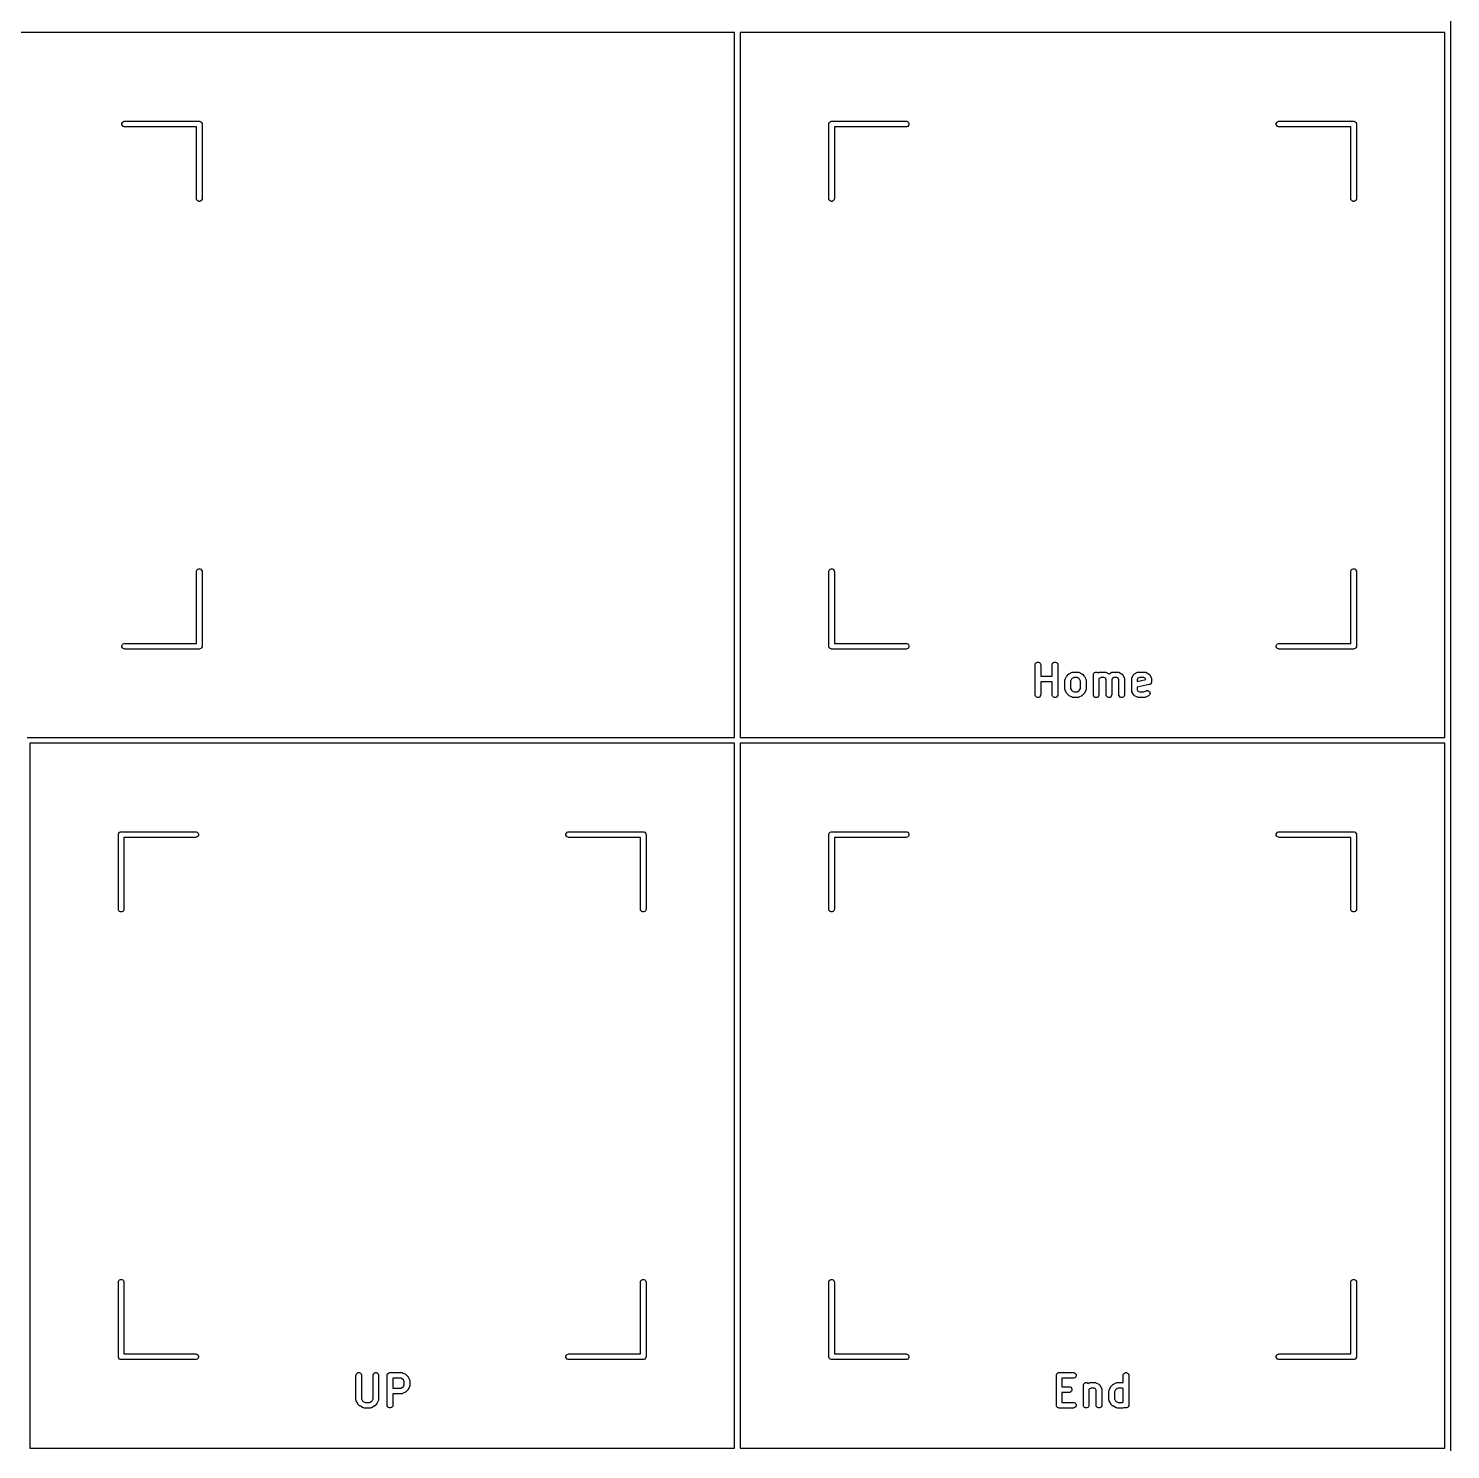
# Model space of a CAD drawing. Extents: x 48 to 353, y -180 to -61.
# Drawn here: x 315.29 to 353.43, y -160.69 to -122.59 of the extents above; entities that cross this region are included whole.
import ezdxf

# ---------------------------------------------------------------- set-up
doc = ezdxf.new("R2010")
doc.units = 0
doc.layers.add('BLACK', color=7, linetype='CONTINUOUS')

msp = doc.modelspace()

# ---------------------------------------------------------------- linework, layer by layer
at = {"layer": 'BLACK', "linetype": 'CONTINUOUS'}
for p, q in [((353.425, -103.575), (353.425, -122.625)), ((334.225, -122.7), (305.725, -122.7)), ((334.225, -141.6), (334.225, -122.7)), ((334.375, -122.7), (334.375, -141.6)), ((353.275, -122.7), (334.375, -122.7)), ((353.275, -141.6), (353.275, -122.7)), ((353.425, -122.625), (353.425, -141.675)), ((317.80639, -125.108332), (317.827082, -125.08764)), ((317.827082, -125.08764), (317.854118, -125.076441)), ((317.854118, -125.076441), (317.86875, -125.075)), ((317.86875, -125.075), (319.86875, -125.075)), ((319.86875, -125.075), (319.883382, -125.076441)), ((319.883382, -125.076441), (319.910418, -125.08764)), ((319.910418, -125.08764), (319.93111, -125.108332)), ((336.76264, -125.108332), (336.783332, -125.08764)), ((336.783332, -125.08764), (336.810368, -125.076441)), ((336.810368, -125.076441), (336.825, -125.075)), ((336.825, -125.075), (338.825, -125.075)), ((338.825, -125.075), (338.839632, -125.076441)), ((338.839632, -125.076441), (338.866668, -125.08764)), ((338.866668, -125.08764), (338.88736, -125.108332)), ((348.76264, -125.108332), (348.783332, -125.08764)), ((348.783332, -125.08764), (348.810368, -125.076441)), ((348.810368, -125.076441), (348.825, -125.075)), ((348.825, -125.075), (350.825, -125.075)), ((350.825, -125.075), (350.839632, -125.076441)), ((350.839632, -125.076441), (350.866668, -125.08764)), ((350.866668, -125.08764), (350.88736, -125.108332)), ((317.795191, -125.135368), (317.80639, -125.108332)), ((317.795191, -125.164632), (317.795191, -125.135368)), ((317.80639, -125.191668), (317.795191, -125.164632)), ((317.827082, -125.21236), (317.80639, -125.191668)), ((317.854118, -125.223559), (317.827082, -125.21236)), ((317.86875, -125.225), (317.854118, -125.223559)), ((319.79375, -125.225), (317.86875, -125.225)), ((319.79375, -127.15), (319.79375, -125.225)), ((319.93111, -125.108332), (319.942309, -125.135368)), ((319.942309, -125.135368), (319.94375, -125.15)), ((319.94375, -125.15), (319.94375, -127.15)), ((336.75, -125.15), (336.751441, -125.135368)), ((336.75, -127.15), (336.75, -125.15)), ((336.751441, -125.135368), (336.76264, -125.108332)), ((338.825, -125.225), (336.9, -125.225)), ((336.9, -125.225), (336.9, -127.15)), ((338.839632, -125.223559), (338.825, -125.225)), ((338.866668, -125.21236), (338.839632, -125.223559)), ((338.88736, -125.191668), (338.866668, -125.21236)), ((338.88736, -125.108332), (338.898559, -125.135368)), ((338.898559, -125.164632), (338.88736, -125.191668)), ((338.898559, -125.135368), (338.898559, -125.164632)), ((348.751441, -125.135368), (348.76264, -125.108332)), ((348.751441, -125.164632), (348.751441, -125.135368)), ((348.76264, -125.191668), (348.751441, -125.164632)), ((348.783332, -125.21236), (348.76264, -125.191668)), ((348.810368, -125.223559), (348.783332, -125.21236)), ((348.825, -125.225), (348.810368, -125.223559)), ((350.75, -125.225), (348.825, -125.225)), ((350.75, -127.15), (350.75, -125.225)), ((350.88736, -125.108332), (350.898559, -125.135368)), ((350.898559, -125.135368), (350.9, -125.15)), ((350.9, -125.15), (350.9, -127.15)), ((319.795191, -127.164632), (319.79375, -127.15)), ((319.80639, -127.191668), (319.795191, -127.164632)), ((319.827082, -127.21236), (319.80639, -127.191668)), ((319.854118, -127.223559), (319.827082, -127.21236)), ((319.883382, -127.223559), (319.854118, -127.223559)), ((319.910418, -127.21236), (319.883382, -127.223559)), ((319.93111, -127.191668), (319.910418, -127.21236)), ((319.942309, -127.164632), (319.93111, -127.191668)), ((319.94375, -127.15), (319.942309, -127.164632)), ((336.751441, -127.164632), (336.75, -127.15)), ((336.76264, -127.191668), (336.751441, -127.164632)), ((336.783332, -127.21236), (336.76264, -127.191668)), ((336.810368, -127.223559), (336.783332, -127.21236)), ((336.839632, -127.223559), (336.810368, -127.223559)), ((336.866668, -127.21236), (336.839632, -127.223559)), ((336.88736, -127.191668), (336.866668, -127.21236)), ((336.898559, -127.164632), (336.88736, -127.191668)), ((336.9, -127.15), (336.898559, -127.164632)), ((350.751441, -127.164632), (350.75, -127.15)), ((350.76264, -127.191668), (350.751441, -127.164632)), ((350.783332, -127.21236), (350.76264, -127.191668)), ((350.810368, -127.223559), (350.783332, -127.21236)), ((350.839632, -127.223559), (350.810368, -127.223559)), ((350.866668, -127.21236), (350.839632, -127.223559)), ((350.88736, -127.191668), (350.866668, -127.21236)), ((350.898559, -127.164632), (350.88736, -127.191668)), ((350.9, -127.15), (350.898559, -127.164632)), ((319.79375, -137.15), (319.795191, -137.135368)), ((319.79375, -139.075), (319.79375, -137.15)), ((319.795191, -137.135368), (319.80639, -137.108332)), ((319.80639, -137.108332), (319.827082, -137.08764)), ((319.827082, -137.08764), (319.854118, -137.076441)), ((319.854118, -137.076441), (319.883382, -137.076441)), ((319.883382, -137.076441), (319.910418, -137.08764)), ((319.910418, -137.08764), (319.93111, -137.108332)), ((319.93111, -137.108332), (319.942309, -137.135368)), ((319.942309, -137.135368), (319.94375, -137.15)), ((319.94375, -137.15), (319.94375, -139.15)), ((336.75, -137.15), (336.751441, -137.135368)), ((336.75, -139.15), (336.75, -137.15)), ((336.751441, -137.135368), (336.76264, -137.108332)), ((336.76264, -137.108332), (336.783332, -137.08764)), ((336.783332, -137.08764), (336.810368, -137.076441)), ((336.810368, -137.076441), (336.839632, -137.076441)), ((336.839632, -137.076441), (336.866668, -137.08764)), ((336.866668, -137.08764), (336.88736, -137.108332)), ((336.88736, -137.108332), (336.898559, -137.135368)), ((336.898559, -137.135368), (336.9, -137.15)), ((336.9, -137.15), (336.9, -139.075)), ((350.75, -137.15), (350.751441, -137.135368)), ((350.75, -139.075), (350.75, -137.15)), ((350.751441, -137.135368), (350.76264, -137.108332)), ((350.76264, -137.108332), (350.783332, -137.08764)), ((350.783332, -137.08764), (350.810368, -137.076441)), ((350.810368, -137.076441), (350.839632, -137.076441)), ((350.839632, -137.076441), (350.866668, -137.08764)), ((350.866668, -137.08764), (350.88736, -137.108332)), ((350.88736, -137.108332), (350.898559, -137.135368)), ((350.898559, -137.135368), (350.9, -137.15)), ((350.9, -137.15), (350.9, -139.15)), ((317.795191, -139.135368), (317.80639, -139.108332)), ((317.795191, -139.164632), (317.795191, -139.135368)), ((317.80639, -139.191668), (317.795191, -139.164632)), ((317.80639, -139.108332), (317.827082, -139.08764)), ((317.827082, -139.21236), (317.80639, -139.191668)), ((317.827082, -139.08764), (317.854118, -139.076441)), ((317.854118, -139.076441), (317.86875, -139.075)), ((317.86875, -139.075), (319.79375, -139.075)), ((319.93111, -139.191668), (319.910418, -139.21236)), ((319.942309, -139.164632), (319.93111, -139.191668)), ((319.94375, -139.15), (319.942309, -139.164632)), ((336.751441, -139.164632), (336.75, -139.15)), ((336.76264, -139.191668), (336.751441, -139.164632)), ((336.783332, -139.21236), (336.76264, -139.191668)), ((336.9, -139.075), (338.825, -139.075)), ((338.825, -139.075), (338.839632, -139.076441)), ((338.839632, -139.076441), (338.866668, -139.08764)), ((338.866668, -139.08764), (338.88736, -139.108332)), ((338.88736, -139.191668), (338.866668, -139.21236)), ((338.88736, -139.108332), (338.898559, -139.135368)), ((338.898559, -139.164632), (338.88736, -139.191668)), ((338.898559, -139.135368), (338.898559, -139.164632)), ((348.751441, -139.135368), (348.76264, -139.108332)), ((348.751441, -139.164632), (348.751441, -139.135368)), ((348.76264, -139.191668), (348.751441, -139.164632)), ((348.76264, -139.108332), (348.783332, -139.08764)), ((348.783332, -139.21236), (348.76264, -139.191668)), ((348.783332, -139.08764), (348.810368, -139.076441)), ((348.810368, -139.076441), (348.825, -139.075)), ((348.825, -139.075), (350.75, -139.075)), ((350.88736, -139.191668), (350.866668, -139.21236)), ((350.898559, -139.164632), (350.88736, -139.191668)), ((350.9, -139.15), (350.898559, -139.164632)), ((317.854118, -139.223559), (317.827082, -139.21236)), ((317.86875, -139.225), (317.854118, -139.223559)), ((319.86875, -139.225), (317.86875, -139.225)), ((319.883382, -139.223559), (319.86875, -139.225)), ((319.910418, -139.21236), (319.883382, -139.223559)), ((336.810368, -139.223559), (336.783332, -139.21236)), ((336.825, -139.225), (336.810368, -139.223559)), ((338.825, -139.225), (336.825, -139.225)), ((338.839632, -139.223559), (338.825, -139.225)), ((338.866668, -139.21236), (338.839632, -139.223559)), ((342.316665, -139.587435), (342.343701, -139.576236)), ((342.343701, -139.576236), (342.372965, -139.576236)), ((342.372965, -139.576236), (342.400001, -139.587435)), ((342.773808, -139.587435), (342.800844, -139.576236)), ((342.800844, -139.576236), (342.830108, -139.576236)), ((342.830108, -139.576236), (342.857144, -139.587435)), ((348.810368, -139.223559), (348.783332, -139.21236)), ((348.825, -139.225), (348.810368, -139.223559)), ((350.825, -139.225), (348.825, -139.225)), ((350.839632, -139.223559), (350.825, -139.225)), ((350.866668, -139.21236), (350.839632, -139.223559)), ((342.283333, -139.649795), (342.284774, -139.635163)), ((342.283333, -140.449795), (342.283333, -139.649795)), ((342.284774, -139.635163), (342.295973, -139.608127)), ((342.295973, -139.608127), (342.316665, -139.587435)), ((342.400001, -139.587435), (342.420693, -139.608127)), ((342.420693, -139.608127), (342.431892, -139.635163)), ((342.431892, -139.635163), (342.433333, -139.649795)), ((342.433333, -139.649795), (342.433333, -139.955747)), ((342.433333, -139.955747), (342.740476, -139.955747)), ((342.740476, -139.649795), (342.741917, -139.635163)), ((342.740476, -139.955747), (342.740476, -139.649795)), ((342.741917, -139.635163), (342.753116, -139.608127)), ((342.753116, -139.608127), (342.773808, -139.587435)), ((342.857144, -139.587435), (342.877836, -139.608127)), ((342.877836, -139.608127), (342.889035, -139.635163)), ((342.889035, -139.635163), (342.890476, -139.649795)), ((342.890476, -139.649795), (342.890476, -140.449795)), ((343.09125, -140.0353), (343.129346, -139.959111)), ((343.129346, -139.959111), (343.133309, -139.952814)), ((343.133309, -139.952814), (343.134068, -139.950984)), ((343.134068, -139.950984), (343.135759, -139.948922)), ((343.135759, -139.948922), (343.137179, -139.946668)), ((343.137179, -139.946668), (343.138674, -139.945371)), ((343.138674, -139.945371), (343.143395, -139.939619)), ((343.143395, -139.939619), (343.18149, -139.901524)), ((343.18149, -139.901524), (343.187242, -139.896803)), ((343.187242, -139.896803), (343.188539, -139.895308)), ((343.188539, -139.895308), (343.190794, -139.893888)), ((343.190794, -139.893888), (343.192855, -139.892197)), ((343.192855, -139.892197), (343.194683, -139.891439)), ((343.194683, -139.891439), (343.200981, -139.887475)), ((343.200981, -139.887475), (343.277171, -139.84938)), ((343.277171, -139.84938), (343.290903, -139.844125)), ((343.290903, -139.844125), (343.293589, -139.843934)), ((343.293589, -139.843934), (343.296081, -139.842902)), ((343.296081, -139.842902), (343.310713, -139.841461)), ((343.310713, -139.841461), (343.424999, -139.841461)), ((343.424999, -139.841461), (343.439631, -139.842902)), ((343.439631, -139.842902), (343.442119, -139.843932)), ((343.442119, -139.843932), (343.444809, -139.844124)), ((343.444809, -139.844124), (343.45854, -139.849379)), ((343.45854, -139.849379), (343.534731, -139.887475)), ((343.534731, -139.887475), (343.541027, -139.891438)), ((343.541027, -139.891438), (343.542858, -139.892197)), ((343.542858, -139.892197), (343.544919, -139.893888)), ((343.544919, -139.893888), (343.547174, -139.895308)), ((343.547174, -139.895308), (343.54847, -139.896803)), ((343.54847, -139.896803), (343.554223, -139.901524)), ((343.554223, -139.901524), (343.592318, -139.939619)), ((343.592318, -139.939619), (343.597036, -139.945368)), ((343.597036, -139.945368), (343.598535, -139.946668)), ((343.598535, -139.946668), (343.599956, -139.948927)), ((343.599956, -139.948927), (343.601645, -139.950984)), ((343.601645, -139.950984), (343.602402, -139.952811)), ((343.602402, -139.952811), (343.606367, -139.959111)), ((343.606367, -139.959111), (343.644462, -140.035301)), ((343.845238, -139.916461), (343.846679, -139.901829)), ((343.845238, -140.449795), (343.845238, -139.916461)), ((343.846679, -139.901829), (343.857878, -139.874793)), ((343.857878, -139.874793), (343.87857, -139.854101)), ((343.87857, -139.854101), (343.905606, -139.842902)), ((343.905606, -139.842902), (343.93487, -139.842902)), ((343.93487, -139.842902), (343.961906, -139.854101)), ((343.961906, -139.854101), (343.971783, -139.863978)), ((343.971783, -139.863978), (344.000981, -139.84938)), ((344.000981, -139.84938), (344.014713, -139.844125)), ((344.014713, -139.844125), (344.017399, -139.843934)), ((344.017399, -139.843934), (344.019891, -139.842902)), ((344.019891, -139.842902), (344.034523, -139.841461)), ((344.034523, -139.841461), (344.148809, -139.841461)), ((344.148809, -139.841461), (344.163441, -139.842902)), ((344.163441, -139.842902), (344.165929, -139.843932)), ((344.165929, -139.843932), (344.168619, -139.844124)), ((344.168619, -139.844124), (344.18235, -139.849379)), ((344.18235, -139.849379), (344.258541, -139.887475)), ((344.258541, -139.887475), (344.260987, -139.889015)), ((344.260987, -139.889015), (344.262142, -139.8894)), ((344.262142, -139.8894), (344.263095, -139.890226)), ((344.263095, -139.890226), (344.264048, -139.8894)), ((344.264048, -139.8894), (344.265202, -139.889015)), ((344.265202, -139.889015), (344.267649, -139.887475)), ((344.267649, -139.887475), (344.343839, -139.849379)), ((344.343839, -139.849379), (344.357571, -139.844124)), ((344.357571, -139.844124), (344.36026, -139.843932)), ((344.36026, -139.843932), (344.362749, -139.842902)), ((344.362749, -139.842902), (344.377381, -139.841461)), ((344.377381, -139.841461), (344.491666, -139.841461)), ((344.491666, -139.841461), (344.506298, -139.842902)), ((344.506298, -139.842902), (344.508786, -139.843932)), ((344.508786, -139.843932), (344.511476, -139.844124)), ((344.511476, -139.844124), (344.525207, -139.849379)), ((344.525207, -139.849379), (344.601398, -139.887475)), ((344.601398, -139.887475), (344.603844, -139.889015)), ((344.603844, -139.889015), (344.604999, -139.8894)), ((344.604999, -139.8894), (344.606437, -139.890647)), ((344.606437, -139.890647), (344.613841, -139.895308)), ((344.613841, -139.895308), (344.62, -139.902409)), ((344.62, -139.902409), (344.627107, -139.908573)), ((344.627107, -139.908573), (344.631768, -139.915978)), ((344.631768, -139.915978), (344.633014, -139.917415)), ((344.633014, -139.917415), (344.633398, -139.918568)), ((344.633398, -139.918568), (344.634939, -139.921016)), ((344.634939, -139.921016), (344.673034, -139.997206)), ((344.881727, -139.997205), (344.919823, -139.921016)), ((344.919823, -139.921016), (344.921361, -139.918571)), ((344.921361, -139.918571), (344.921747, -139.917416)), ((344.921747, -139.917416), (344.922995, -139.915976)), ((344.922995, -139.915976), (344.927656, -139.908573)), ((344.927656, -139.908573), (344.934759, -139.902412)), ((344.934759, -139.902412), (344.940921, -139.895308)), ((344.940921, -139.895308), (344.948326, -139.890645)), ((344.948326, -139.890645), (344.949763, -139.8894)), ((344.949763, -139.8894), (344.950915, -139.889015)), ((344.950915, -139.889015), (344.953363, -139.887475)), ((344.953363, -139.887475), (345.029553, -139.84938)), ((345.029553, -139.84938), (345.043285, -139.844125)), ((345.043285, -139.844125), (345.045971, -139.843934)), ((345.045971, -139.843934), (345.048463, -139.842902)), ((345.048463, -139.842902), (345.063095, -139.841461)), ((345.063095, -139.841461), (345.215476, -139.841461)), ((345.215476, -139.841461), (345.230108, -139.842902)), ((345.230108, -139.842902), (345.232596, -139.843932)), ((345.232596, -139.843932), (345.235286, -139.844124)), ((345.235286, -139.844124), (345.249017, -139.849379)), ((345.249017, -139.849379), (345.325208, -139.887475)), ((345.325208, -139.887475), (345.327654, -139.889015)), ((345.327654, -139.889015), (345.328809, -139.8894)), ((345.328809, -139.8894), (345.330247, -139.890647)), ((345.330247, -139.890647), (345.337651, -139.895308)), ((345.337651, -139.895308), (345.34381, -139.902409)), ((345.34381, -139.902409), (345.350917, -139.908573)), ((345.350917, -139.908573), (345.355578, -139.915978)), ((345.355578, -139.915978), (345.356824, -139.917415)), ((345.356824, -139.917415), (345.357208, -139.918568)), ((345.357208, -139.918568), (345.358749, -139.921016)), ((345.358749, -139.921016), (345.396844, -139.997206)), ((342.740476, -140.105747), (342.433333, -140.105747)), ((342.433333, -140.105747), (342.433333, -140.449795)), ((342.740476, -140.449795), (342.740476, -140.105747)), ((343.083332, -140.068842), (343.084773, -140.05421)), ((343.083332, -140.297414), (343.083332, -140.068842)), ((343.084773, -140.312046), (343.083332, -140.297414)), ((343.084773, -140.05421), (343.085803, -140.051721)), ((343.085803, -140.314534), (343.084773, -140.312046)), ((343.085803, -140.051721), (343.085995, -140.049032)), ((343.085995, -140.317224), (343.085803, -140.314534)), ((343.085995, -140.049032), (343.09125, -140.0353)), ((343.09125, -140.330956), (343.085995, -140.317224)), ((343.129346, -140.407145), (343.09125, -140.330956)), ((343.258066, -140.03708), (343.233332, -140.086548)), ((343.233332, -140.086548), (343.233332, -140.279708)), ((343.233332, -140.279708), (343.258066, -140.329176)), ((343.278949, -140.016196), (343.258066, -140.03708)), ((343.258066, -140.329176), (343.27895, -140.350061)), ((343.328419, -139.991461), (343.278949, -140.016196)), ((343.407294, -139.991461), (343.328419, -139.991461)), ((343.456763, -140.016196), (343.407294, -139.991461)), ((343.456762, -140.350061), (343.477645, -140.329177)), ((343.477646, -140.037079), (343.456763, -140.016196)), ((343.477645, -140.329177), (343.50238, -140.279709)), ((343.50238, -140.086547), (343.477646, -140.037079)), ((343.50238, -140.279709), (343.50238, -140.086547)), ((343.644462, -140.330955), (343.606367, -140.407145)), ((343.644462, -140.035301), (343.649717, -140.049033)), ((343.649717, -140.317223), (343.644462, -140.330955)), ((343.649717, -140.049033), (343.649907, -140.05172)), ((343.649907, -140.314535), (343.649717, -140.317223)), ((343.649907, -140.05172), (343.650939, -140.05421)), ((343.650939, -140.312046), (343.649907, -140.314535)), ((343.650939, -140.05421), (343.65238, -140.068842)), ((343.65238, -140.297414), (343.650939, -140.312046)), ((343.65238, -140.068842), (343.65238, -140.297414)), ((344.002759, -140.016196), (343.995238, -140.023718)), ((343.995238, -140.023718), (343.995238, -140.449795)), ((344.052229, -139.991461), (344.002759, -140.016196)), ((344.131104, -139.991461), (344.052229, -139.991461)), ((344.169098, -140.010458), (344.131104, -139.991461)), ((344.188095, -140.048452), (344.169098, -140.010458)), ((344.188095, -140.449795), (344.188095, -140.048452)), ((344.357091, -140.010458), (344.338095, -140.048452)), ((344.338095, -140.048452), (344.338095, -140.449795)), ((344.395086, -139.991461), (344.357091, -140.010458)), ((344.473961, -139.991461), (344.395086, -139.991461)), ((344.511955, -140.010458), (344.473961, -139.991461)), ((344.530952, -140.048452), (344.511955, -140.010458)), ((344.530952, -140.449795), (344.530952, -140.048452)), ((344.673034, -139.997206), (344.678289, -140.010938)), ((344.678289, -140.010938), (344.678479, -140.013625)), ((344.678479, -140.013625), (344.679511, -140.016115)), ((344.679511, -140.016115), (344.680952, -140.030747)), ((344.680952, -140.030747), (344.680952, -140.449795)), ((344.873809, -140.030747), (344.87525, -140.016115)), ((344.873809, -140.335509), (344.873809, -140.030747)), ((344.87525, -140.350141), (344.873809, -140.335509)), ((344.87525, -140.016115), (344.87628, -140.013626)), ((344.87628, -140.013626), (344.876472, -140.010937)), ((344.876472, -140.010937), (344.881727, -139.997205)), ((345.042805, -140.010459), (345.023809, -140.048453)), ((345.023809, -140.091642), (345.253398, -140.045724)), ((345.023809, -140.048453), (345.023809, -140.091642)), ((345.34447, -140.180482), (345.023809, -140.244613)), ((345.023809, -140.244613), (345.023809, -140.317803)), ((345.023809, -140.317803), (345.042806, -140.355798)), ((345.080801, -139.991461), (345.042805, -140.010459)), ((345.197771, -139.991461), (345.080801, -139.991461)), ((345.235765, -140.010458), (345.197771, -139.991461)), ((345.197771, -140.374795), (345.258126, -140.344618)), ((345.253398, -140.045724), (345.235765, -140.010458)), ((345.258126, -140.344618), (345.271858, -140.339363)), ((345.271858, -140.339363), (345.301048, -140.337289)), ((345.301048, -140.337289), (345.328809, -140.346543)), ((345.358536, -140.176199), (345.34447, -140.180482)), ((345.364641, -140.17211), (345.358536, -140.176199)), ((345.37143, -140.169298), (345.364641, -140.17211)), ((345.376682, -140.164045), (345.37143, -140.169298)), ((345.38285, -140.159915), (345.376682, -140.164045)), ((345.386924, -140.153803), (345.38285, -140.159915)), ((345.392122, -140.148606), (345.386924, -140.153803)), ((345.394963, -140.141745), (345.392122, -140.148606)), ((345.399083, -140.135567), (345.394963, -140.141745)), ((345.396844, -139.997206), (345.402099, -140.010938)), ((345.400509, -140.128358), (345.399083, -140.135567)), ((345.403321, -140.12157), (345.400509, -140.128358)), ((345.402099, -140.010938), (345.402289, -140.013625)), ((345.402289, -140.013625), (345.403321, -140.016115)), ((345.403321, -140.016115), (345.404762, -140.030747)), ((345.404762, -140.106938), (345.403321, -140.12157)), ((345.404762, -140.030747), (345.404762, -140.106938)), ((342.284774, -140.464427), (342.283333, -140.449795)), ((342.295973, -140.491463), (342.284774, -140.464427)), ((342.316665, -140.512155), (342.295973, -140.491463)), ((342.343701, -140.523354), (342.316665, -140.512155)), ((342.372965, -140.523354), (342.343701, -140.523354)), ((342.400001, -140.512155), (342.372965, -140.523354)), ((342.420693, -140.491463), (342.400001, -140.512155)), ((342.431892, -140.464427), (342.420693, -140.491463)), ((342.433333, -140.449795), (342.431892, -140.464427)), ((342.741917, -140.464427), (342.740476, -140.449795)), ((342.753116, -140.491463), (342.741917, -140.464427)), ((342.773808, -140.512155), (342.753116, -140.491463)), ((342.800844, -140.523354), (342.773808, -140.512155)), ((342.830108, -140.523354), (342.800844, -140.523354)), ((342.857144, -140.512155), (342.830108, -140.523354)), ((342.877836, -140.491463), (342.857144, -140.512155)), ((342.889035, -140.464427), (342.877836, -140.491463)), ((342.890476, -140.449795), (342.889035, -140.464427)), ((343.133308, -140.413439), (343.129346, -140.407145)), ((343.134067, -140.415271), (343.133308, -140.413439)), ((343.13576, -140.417334), (343.134067, -140.415271)), ((343.137179, -140.419588), (343.13576, -140.417334)), ((343.138673, -140.420884), (343.137179, -140.419588)), ((343.143394, -140.426636), (343.138673, -140.420884)), ((343.181489, -140.464732), (343.143394, -140.426636)), ((343.18724, -140.469452), (343.181489, -140.464732)), ((343.188539, -140.47095), (343.18724, -140.469452)), ((343.190794, -140.472369), (343.188539, -140.47095)), ((343.192854, -140.47406), (343.190794, -140.472369)), ((343.194684, -140.474818), (343.192854, -140.47406)), ((343.200982, -140.478782), (343.194684, -140.474818)), ((343.277172, -140.516877), (343.200982, -140.478782)), ((343.290904, -140.522132), (343.277172, -140.516877)), ((343.27895, -140.350061), (343.328418, -140.374795)), ((343.293591, -140.522322), (343.290904, -140.522132)), ((343.296081, -140.523354), (343.293591, -140.522322)), ((343.310713, -140.524795), (343.296081, -140.523354)), ((343.424999, -140.524795), (343.310713, -140.524795)), ((343.328418, -140.374795), (343.407294, -140.374795)), ((343.407294, -140.374795), (343.456762, -140.350061)), ((343.439631, -140.523354), (343.424999, -140.524795)), ((343.44212, -140.522322), (343.439631, -140.523354)), ((343.444808, -140.522132), (343.44212, -140.522322)), ((343.45854, -140.516877), (343.444808, -140.522132)), ((343.534731, -140.478782), (343.45854, -140.516877)), ((343.54103, -140.474817), (343.534731, -140.478782)), ((343.542858, -140.47406), (343.54103, -140.474817)), ((343.544914, -140.472372), (343.542858, -140.47406)), ((343.547174, -140.47095), (343.544914, -140.472372)), ((343.548474, -140.46945), (343.547174, -140.47095)), ((343.554224, -140.464732), (343.548474, -140.46945)), ((343.592319, -140.426636), (343.554224, -140.464732)), ((343.597036, -140.420887), (343.592319, -140.426636)), ((343.598535, -140.419588), (343.597036, -140.420887)), ((343.599956, -140.417329), (343.598535, -140.419588)), ((343.601646, -140.415271), (343.599956, -140.417329)), ((343.602403, -140.413441), (343.601646, -140.415271)), ((343.606367, -140.407145), (343.602403, -140.413441)), ((343.846679, -140.464427), (343.845238, -140.449795)), ((343.857878, -140.491463), (343.846679, -140.464427)), ((343.87857, -140.512155), (343.857878, -140.491463)), ((343.905606, -140.523354), (343.87857, -140.512155)), ((343.93487, -140.523354), (343.905606, -140.523354)), ((343.961906, -140.512155), (343.93487, -140.523354)), ((343.982598, -140.491463), (343.961906, -140.512155)), ((343.993797, -140.464427), (343.982598, -140.491463)), ((343.995238, -140.449795), (343.993797, -140.464427)), ((344.189536, -140.464427), (344.188095, -140.449795)), ((344.200735, -140.491463), (344.189536, -140.464427)), ((344.221427, -140.512155), (344.200735, -140.491463)), ((344.248463, -140.523354), (344.221427, -140.512155)), ((344.277727, -140.523354), (344.248463, -140.523354)), ((344.304763, -140.512155), (344.277727, -140.523354)), ((344.325455, -140.491463), (344.304763, -140.512155)), ((344.336654, -140.464427), (344.325455, -140.491463)), ((344.338095, -140.449795), (344.336654, -140.464427)), ((344.532393, -140.464427), (344.530952, -140.449795)), ((344.543592, -140.491463), (344.532393, -140.464427)), ((344.564284, -140.512155), (344.543592, -140.491463)), ((344.59132, -140.523354), (344.564284, -140.512155)), ((344.620584, -140.523354), (344.59132, -140.523354)), ((344.64762, -140.512155), (344.620584, -140.523354)), ((344.668312, -140.491463), (344.64762, -140.512155)), ((344.679511, -140.464427), (344.668312, -140.491463)), ((344.680952, -140.449795), (344.679511, -140.464427)), ((344.87628, -140.352629), (344.87525, -140.350141)), ((344.876472, -140.355319), (344.87628, -140.352629)), ((344.881727, -140.36905), (344.876472, -140.355319)), ((344.919823, -140.445241), (344.881727, -140.36905)), ((344.921363, -140.447687), (344.919823, -140.445241)), ((344.921748, -140.448842), (344.921363, -140.447687)), ((344.922995, -140.45028), (344.921748, -140.448842)), ((344.927656, -140.457684), (344.922995, -140.45028)), ((344.934757, -140.463843), (344.927656, -140.457684)), ((344.940921, -140.47095), (344.934757, -140.463843)), ((344.948326, -140.475611), (344.940921, -140.47095)), ((344.949763, -140.476857), (344.948326, -140.475611)), ((344.950916, -140.477241), (344.949763, -140.476857)), ((344.953364, -140.478782), (344.950916, -140.477241)), ((345.029554, -140.516877), (344.953364, -140.478782)), ((345.043286, -140.522132), (345.029554, -140.516877)), ((345.042806, -140.355798), (345.0808, -140.374795)), ((345.045973, -140.522322), (345.043286, -140.522132)), ((345.048463, -140.523354), (345.045973, -140.522322)), ((345.063095, -140.524795), (345.048463, -140.523354)), ((345.215476, -140.524795), (345.063095, -140.524795)), ((345.0808, -140.374795), (345.197771, -140.374795)), ((345.230108, -140.523354), (345.215476, -140.524795)), ((345.232597, -140.522322), (345.230108, -140.523354)), ((345.235285, -140.522132), (345.232597, -140.522322)), ((345.249017, -140.516877), (345.235285, -140.522132)), ((345.325208, -140.478782), (345.249017, -140.516877)), ((345.337651, -140.47095), (345.325208, -140.478782)), ((345.328809, -140.346543), (345.350917, -140.365716)), ((345.356824, -140.448842), (345.337651, -140.47095)), ((345.350917, -140.365716), (345.364004, -140.391891)), ((345.366078, -140.421081), (345.356824, -140.448842)), ((345.364004, -140.391891), (345.366078, -140.421081)), ((315.25, -141.6), (334.225, -141.6)), ((315.325, -141.75), (315.325, -160.65)), ((334.225, -141.75), (315.325, -141.75)), ((334.225, -160.65), (334.225, -141.75)), ((334.375, -141.6), (353.275, -141.6)), ((334.375, -141.75), (334.375, -160.65)), ((353.275, -141.75), (334.375, -141.75)), ((353.275, -160.65), (353.275, -141.75)), ((353.425, -141.675), (353.425, -160.725)), ((317.701441, -144.185368), (317.71264, -144.158332)), ((317.71264, -144.158332), (317.733332, -144.13764)), ((317.733332, -144.13764), (317.760368, -144.126441)), ((317.760368, -144.126441), (317.775, -144.125)), ((317.775, -144.125), (319.775, -144.125)), ((319.775, -144.125), (319.789632, -144.126441)), ((319.789632, -144.126441), (319.816668, -144.13764)), ((319.816668, -144.13764), (319.83736, -144.158332)), ((319.83736, -144.158332), (319.848559, -144.185368)), ((329.701441, -144.185368), (329.71264, -144.158332)), ((329.71264, -144.158332), (329.733332, -144.13764)), ((329.733332, -144.13764), (329.760368, -144.126441)), ((329.760368, -144.126441), (329.775, -144.125)), ((329.775, -144.125), (331.775, -144.125)), ((331.775, -144.125), (331.789632, -144.126441)), ((331.789632, -144.126441), (331.816668, -144.13764)), ((331.816668, -144.13764), (331.83736, -144.158332)), ((331.83736, -144.158332), (331.848559, -144.185368)), ((336.751441, -144.185368), (336.76264, -144.158332)), ((336.76264, -144.158332), (336.783332, -144.13764)), ((336.783332, -144.13764), (336.810368, -144.126441)), ((336.810368, -144.126441), (336.825, -144.125)), ((336.825, -144.125), (338.825, -144.125)), ((338.825, -144.125), (338.839632, -144.126441)), ((338.839632, -144.126441), (338.866668, -144.13764)), ((338.866668, -144.13764), (338.88736, -144.158332)), ((338.88736, -144.158332), (338.898559, -144.185368)), ((348.751441, -144.185368), (348.76264, -144.158332)), ((348.76264, -144.158332), (348.783332, -144.13764)), ((348.783332, -144.13764), (348.810368, -144.126441)), ((348.810368, -144.126441), (348.825, -144.125)), ((348.825, -144.125), (350.825, -144.125)), ((350.825, -144.125), (350.839632, -144.126441)), ((350.839632, -144.126441), (350.866668, -144.13764)), ((350.866668, -144.13764), (350.88736, -144.158332)), ((350.88736, -144.158332), (350.898559, -144.185368)), ((317.7, -144.2), (317.701441, -144.185368)), ((317.7, -146.2), (317.7, -144.2)), ((319.775, -144.275), (317.85, -144.275)), ((317.85, -144.275), (317.85, -146.2)), ((319.789632, -144.273559), (319.775, -144.275)), ((319.816668, -144.26236), (319.789632, -144.273559)), ((319.83736, -144.241668), (319.816668, -144.26236)), ((319.848559, -144.214632), (319.83736, -144.241668)), ((319.848559, -144.185368), (319.848559, -144.214632)), ((329.701441, -144.214632), (329.701441, -144.185368)), ((329.71264, -144.241668), (329.701441, -144.214632)), ((329.733332, -144.26236), (329.71264, -144.241668)), ((329.760368, -144.273559), (329.733332, -144.26236)), ((329.775, -144.275), (329.760368, -144.273559)), ((331.7, -144.275), (329.775, -144.275)), ((331.7, -146.2), (331.7, -144.275)), ((331.848559, -144.185368), (331.85, -144.2)), ((331.85, -144.2), (331.85, -146.2)), ((336.75, -144.2), (336.751441, -144.185368)), ((336.75, -146.2), (336.75, -144.2)), ((338.825, -144.275), (336.9, -144.275)), ((336.9, -144.275), (336.9, -146.2)), ((338.839632, -144.273559), (338.825, -144.275)), ((338.866668, -144.26236), (338.839632, -144.273559)), ((338.88736, -144.241668), (338.866668, -144.26236)), ((338.898559, -144.214632), (338.88736, -144.241668)), ((338.898559, -144.185368), (338.898559, -144.214632)), ((348.751441, -144.214632), (348.751441, -144.185368)), ((348.76264, -144.241668), (348.751441, -144.214632)), ((348.783332, -144.26236), (348.76264, -144.241668)), ((348.810368, -144.273559), (348.783332, -144.26236)), ((348.825, -144.275), (348.810368, -144.273559)), ((350.75, -144.275), (348.825, -144.275)), ((350.75, -146.2), (350.75, -144.275)), ((350.898559, -144.185368), (350.9, -144.2)), ((350.9, -144.2), (350.9, -146.2)), ((317.701441, -146.214632), (317.7, -146.2)), ((317.71264, -146.241668), (317.701441, -146.214632)), ((317.733332, -146.26236), (317.71264, -146.241668)), ((317.760368, -146.273559), (317.733332, -146.26236)), ((317.789632, -146.273559), (317.760368, -146.273559)), ((317.816668, -146.26236), (317.789632, -146.273559)), ((317.83736, -146.241668), (317.816668, -146.26236)), ((317.848559, -146.214632), (317.83736, -146.241668)), ((317.85, -146.2), (317.848559, -146.214632)), ((331.701441, -146.214632), (331.7, -146.2)), ((331.71264, -146.241668), (331.701441, -146.214632)), ((331.733332, -146.26236), (331.71264, -146.241668)), ((331.760368, -146.273559), (331.733332, -146.26236)), ((331.789632, -146.273559), (331.760368, -146.273559)), ((331.816668, -146.26236), (331.789632, -146.273559)), ((331.83736, -146.241668), (331.816668, -146.26236)), ((331.848559, -146.214632), (331.83736, -146.241668)), ((331.85, -146.2), (331.848559, -146.214632)), ((336.751441, -146.214632), (336.75, -146.2)), ((336.76264, -146.241668), (336.751441, -146.214632)), ((336.783332, -146.26236), (336.76264, -146.241668)), ((336.810368, -146.273559), (336.783332, -146.26236)), ((336.839632, -146.273559), (336.810368, -146.273559)), ((336.866668, -146.26236), (336.839632, -146.273559)), ((336.88736, -146.241668), (336.866668, -146.26236)), ((336.898559, -146.214632), (336.88736, -146.241668)), ((336.9, -146.2), (336.898559, -146.214632)), ((350.751441, -146.214632), (350.75, -146.2)), ((350.76264, -146.241668), (350.751441, -146.214632)), ((350.783332, -146.26236), (350.76264, -146.241668)), ((350.810368, -146.273559), (350.783332, -146.26236)), ((350.839632, -146.273559), (350.810368, -146.273559)), ((350.866668, -146.26236), (350.839632, -146.273559)), ((350.88736, -146.241668), (350.866668, -146.26236)), ((350.898559, -146.214632), (350.88736, -146.241668)), ((350.9, -146.2), (350.898559, -146.214632)), ((317.7, -156.2), (317.701441, -156.185368)), ((317.7, -158.2), (317.7, -156.2)), ((317.701441, -156.185368), (317.71264, -156.158332)), ((317.71264, -156.158332), (317.733332, -156.13764)), ((317.733332, -156.13764), (317.760368, -156.126441)), ((317.760368, -156.126441), (317.789632, -156.126441)), ((317.789632, -156.126441), (317.816668, -156.13764)), ((317.816668, -156.13764), (317.83736, -156.158332)), ((317.83736, -156.158332), (317.848559, -156.185368)), ((317.848559, -156.185368), (317.85, -156.2)), ((317.85, -156.2), (317.85, -158.125)), ((331.7, -156.2), (331.701441, -156.185368)), ((331.7, -158.125), (331.7, -156.2)), ((331.701441, -156.185368), (331.71264, -156.158332)), ((331.71264, -156.158332), (331.733332, -156.13764)), ((331.733332, -156.13764), (331.760368, -156.126441)), ((331.760368, -156.126441), (331.789632, -156.126441)), ((331.789632, -156.126441), (331.816668, -156.13764)), ((331.816668, -156.13764), (331.83736, -156.158332)), ((331.83736, -156.158332), (331.848559, -156.185368)), ((331.848559, -156.185368), (331.85, -156.2)), ((331.85, -156.2), (331.85, -158.2)), ((336.75, -156.2), (336.751441, -156.185368)), ((336.75, -158.2), (336.75, -156.2)), ((336.751441, -156.185368), (336.76264, -156.158332)), ((336.76264, -156.158332), (336.783332, -156.13764)), ((336.783332, -156.13764), (336.810368, -156.126441)), ((336.810368, -156.126441), (336.839632, -156.126441)), ((336.839632, -156.126441), (336.866668, -156.13764)), ((336.866668, -156.13764), (336.88736, -156.158332)), ((336.88736, -156.158332), (336.898559, -156.185368)), ((336.898559, -156.185368), (336.9, -156.2)), ((336.9, -156.2), (336.9, -158.125)), ((350.75, -156.2), (350.751441, -156.185368)), ((350.75, -158.125), (350.75, -156.2)), ((350.751441, -156.185368), (350.76264, -156.158332)), ((350.76264, -156.158332), (350.783332, -156.13764)), ((350.783332, -156.13764), (350.810368, -156.126441)), ((350.810368, -156.126441), (350.839632, -156.126441)), ((350.839632, -156.126441), (350.866668, -156.13764)), ((350.866668, -156.13764), (350.88736, -156.158332)), ((350.88736, -156.158332), (350.898559, -156.185368)), ((350.898559, -156.185368), (350.9, -156.2)), ((350.9, -156.2), (350.9, -158.2)), ((317.701441, -158.214632), (317.7, -158.2)), ((317.71264, -158.241668), (317.701441, -158.214632)), ((317.733332, -158.26236), (317.71264, -158.241668)), ((317.760368, -158.273559), (317.733332, -158.26236)), ((317.85, -158.125), (319.775, -158.125)), ((319.775, -158.125), (319.789632, -158.126441)), ((319.789632, -158.126441), (319.816668, -158.13764)), ((319.816668, -158.26236), (319.789632, -158.273559)), ((319.816668, -158.13764), (319.83736, -158.158332)), ((319.83736, -158.241668), (319.816668, -158.26236)), ((319.83736, -158.158332), (319.848559, -158.185368)), ((319.848559, -158.214632), (319.83736, -158.241668)), ((319.848559, -158.185368), (319.848559, -158.214632)), ((329.701441, -158.185368), (329.71264, -158.158332)), ((329.701441, -158.214632), (329.701441, -158.185368)), ((329.71264, -158.241668), (329.701441, -158.214632)), ((329.71264, -158.158332), (329.733332, -158.13764)), ((329.733332, -158.26236), (329.71264, -158.241668)), ((329.733332, -158.13764), (329.760368, -158.126441)), ((329.760368, -158.273559), (329.733332, -158.26236)), ((329.760368, -158.126441), (329.775, -158.125)), ((329.775, -158.125), (331.7, -158.125)), ((331.816668, -158.26236), (331.789632, -158.273559)), ((331.83736, -158.241668), (331.816668, -158.26236)), ((331.848559, -158.214632), (331.83736, -158.241668)), ((331.85, -158.2), (331.848559, -158.214632)), ((336.751441, -158.214632), (336.75, -158.2)), ((336.76264, -158.241668), (336.751441, -158.214632)), ((336.783332, -158.26236), (336.76264, -158.241668)), ((336.810368, -158.273559), (336.783332, -158.26236)), ((336.9, -158.125), (338.825, -158.125)), ((338.825, -158.125), (338.839632, -158.126441)), ((338.839632, -158.126441), (338.866668, -158.13764)), ((338.866668, -158.26236), (338.839632, -158.273559)), ((338.866668, -158.13764), (338.88736, -158.158332)), ((338.88736, -158.241668), (338.866668, -158.26236)), ((338.88736, -158.158332), (338.898559, -158.185368)), ((338.898559, -158.214632), (338.88736, -158.241668)), ((338.898559, -158.185368), (338.898559, -158.214632)), ((348.751441, -158.185368), (348.76264, -158.158332)), ((348.751441, -158.214632), (348.751441, -158.185368)), ((348.76264, -158.241668), (348.751441, -158.214632)), ((348.76264, -158.158332), (348.783332, -158.13764)), ((348.783332, -158.26236), (348.76264, -158.241668)), ((348.783332, -158.13764), (348.810368, -158.126441)), ((348.810368, -158.273559), (348.783332, -158.26236)), ((348.810368, -158.126441), (348.825, -158.125)), ((348.825, -158.125), (350.75, -158.125)), ((350.866668, -158.26236), (350.839632, -158.273559)), ((350.88736, -158.241668), (350.866668, -158.26236)), ((350.898559, -158.214632), (350.88736, -158.241668)), ((350.9, -158.2), (350.898559, -158.214632)), ((317.775, -158.275), (317.760368, -158.273559)), ((319.775, -158.275), (317.775, -158.275)), ((319.789632, -158.273559), (319.775, -158.275)), ((324.084069, -158.658127), (324.104761, -158.637435)), ((324.104761, -158.637435), (324.131797, -158.626236)), ((324.131797, -158.626236), (324.161061, -158.626236)), ((324.161061, -158.626236), (324.188097, -158.637435)), ((324.188097, -158.637435), (324.208789, -158.658127)), ((324.541212, -158.658127), (324.561904, -158.637435)), ((324.561904, -158.637435), (324.58894, -158.626236)), ((324.58894, -158.626236), (324.618204, -158.626236)), ((324.618204, -158.626236), (324.64524, -158.637435)), ((324.64524, -158.637435), (324.665932, -158.658127)), ((324.922164, -158.658127), (324.942856, -158.637435)), ((324.942856, -158.637435), (324.969892, -158.626236)), ((324.969892, -158.626236), (324.984524, -158.624795)), ((324.984524, -158.624795), (325.289286, -158.624795)), ((325.289286, -158.624795), (325.303918, -158.626236)), ((325.303918, -158.626236), (325.306407, -158.627267)), ((325.306407, -158.627267), (325.309095, -158.627458)), ((325.309095, -158.627458), (325.322827, -158.632713)), ((325.322827, -158.632713), (325.399017, -158.670808)), ((329.775, -158.275), (329.760368, -158.273559)), ((331.775, -158.275), (329.775, -158.275)), ((331.789632, -158.273559), (331.775, -158.275)), ((336.825, -158.275), (336.810368, -158.273559)), ((338.825, -158.275), (336.825, -158.275)), ((338.839632, -158.273559), (338.825, -158.275)), ((342.867401, -158.658127), (342.888093, -158.637435)), ((342.888093, -158.637435), (342.915129, -158.626236)), ((342.915129, -158.626236), (342.929761, -158.624795)), ((342.929761, -158.624795), (343.310713, -158.624795)), ((343.310713, -158.624795), (343.325345, -158.626236)), ((343.325345, -158.626236), (343.352381, -158.637435)), ((343.352381, -158.637435), (343.373073, -158.658127)), ((344.657878, -158.658127), (344.67857, -158.637435)), ((344.67857, -158.637435), (344.705606, -158.626236)), ((344.705606, -158.626236), (344.73487, -158.626236)), ((344.73487, -158.626236), (344.761906, -158.637435)), ((344.761906, -158.637435), (344.782598, -158.658127)), ((348.825, -158.275), (348.810368, -158.273559)), ((350.825, -158.275), (348.825, -158.275)), ((350.839632, -158.273559), (350.825, -158.275)), ((324.071429, -158.699795), (324.07287, -158.685163)), ((324.071429, -159.347414), (324.071429, -158.699795)), ((324.07287, -158.685163), (324.084069, -158.658127)), ((324.208789, -158.658127), (324.219988, -158.685163)), ((324.219988, -158.685163), (324.221429, -158.699795)), ((324.221429, -158.699795), (324.221429, -159.329709)), ((324.528572, -158.699795), (324.530013, -158.685163)), ((324.528572, -159.329708), (324.528572, -158.699795)), ((324.530013, -158.685163), (324.541212, -158.658127)), ((324.665932, -158.658127), (324.677131, -158.685163)), ((324.677131, -158.685163), (324.678572, -158.699795)), ((324.678572, -158.699795), (324.678572, -159.347414)), ((324.909524, -158.699795), (324.910965, -158.685163)), ((324.909524, -159.499795), (324.909524, -158.699795)), ((324.910965, -158.685163), (324.922164, -158.658127)), ((325.271581, -158.774795), (325.059524, -158.774795)), ((325.059524, -158.774795), (325.059524, -159.043842)), ((325.321049, -158.799529), (325.271581, -158.774795)), ((325.271581, -159.043842), (325.321049, -159.019108)), ((325.341932, -158.820412), (325.321049, -158.799529)), ((325.321049, -159.019108), (325.341932, -158.998224)), ((325.366667, -158.869881), (325.341932, -158.820412)), ((325.341932, -158.998224), (325.366667, -158.948755)), ((325.366667, -158.948755), (325.366667, -158.869881)), ((325.399017, -158.670808), (325.405316, -158.674772)), ((325.405316, -158.674772), (325.407144, -158.67553)), ((325.407144, -158.67553), (325.4092, -158.677218)), ((325.4092, -158.677218), (325.41146, -158.67864)), ((325.41146, -158.67864), (325.412759, -158.680138)), ((325.412759, -158.680138), (325.418509, -158.684857)), ((325.418509, -158.684857), (325.456604, -158.722952)), ((325.456604, -158.722952), (325.461324, -158.728704)), ((325.461324, -158.728704), (325.46282, -158.730001)), ((325.46282, -158.730001), (325.464239, -158.732255)), ((325.464239, -158.732255), (325.465931, -158.734317)), ((325.465931, -158.734317), (325.466689, -158.736147)), ((325.466689, -158.736147), (325.470653, -158.742444)), ((325.470653, -158.742444), (325.508749, -158.818634)), ((325.508749, -159.000003), (325.470653, -159.076193)), ((325.508749, -158.818634), (325.514004, -158.832366)), ((325.514004, -158.986271), (325.508749, -159.000003)), ((325.514004, -158.832366), (325.514195, -158.835055)), ((325.514195, -158.983581), (325.514004, -158.986271)), ((325.514195, -158.835055), (325.515226, -158.837544)), ((325.515226, -158.981093), (325.514195, -158.983581)), ((325.515226, -158.837544), (325.516667, -158.852176)), ((325.516667, -158.966461), (325.515226, -158.981093)), ((325.516667, -158.852176), (325.516667, -158.966461)), ((342.854761, -158.699795), (342.856202, -158.685163)), ((342.854761, -159.499795), (342.854761, -158.699795)), ((342.856202, -158.685163), (342.867401, -158.658127)), ((343.310713, -158.774795), (343.004761, -158.774795)), ((343.004761, -158.774795), (343.004761, -159.005747)), ((343.004761, -159.005747), (343.196427, -159.005747)), ((343.196427, -159.005747), (343.211059, -159.007188)), ((343.211059, -159.007188), (343.238095, -159.018387)), ((343.238095, -159.018387), (343.258787, -159.039079)), ((343.325345, -158.773354), (343.310713, -158.774795)), ((343.352381, -158.762155), (343.325345, -158.773354)), ((343.373073, -158.741463), (343.352381, -158.762155)), ((343.373073, -158.658127), (343.384272, -158.685163)), ((343.384272, -158.714427), (343.373073, -158.741463)), ((343.384272, -158.685163), (343.384272, -158.714427)), ((343.578571, -158.966461), (343.580012, -158.951829)), ((343.578571, -159.499795), (343.578571, -158.966461)), ((343.580012, -158.951829), (343.591211, -158.924793)), ((343.591211, -158.924793), (343.611903, -158.904101)), ((343.611903, -158.904101), (343.638939, -158.892902)), ((343.638939, -158.892902), (343.668203, -158.892902)), ((343.668203, -158.892902), (343.695239, -158.904101)), ((343.695239, -158.904101), (343.705116, -158.913978)), ((343.705116, -158.913978), (343.734314, -158.89938)), ((343.734314, -158.89938), (343.748046, -158.894125)), ((343.748046, -158.894125), (343.750732, -158.893934)), ((343.750732, -158.893934), (343.753224, -158.892902)), ((343.753224, -158.892902), (343.767856, -158.891461)), ((343.767856, -158.891461), (343.882142, -158.891461)), ((343.882142, -158.891461), (343.896774, -158.892902)), ((343.896774, -158.892902), (343.899262, -158.893932)), ((343.899262, -158.893932), (343.901952, -158.894124)), ((343.901952, -158.894124), (343.915683, -158.899379)), ((343.915683, -158.899379), (343.991874, -158.937475)), ((343.991874, -158.937475), (343.99432, -158.939015)), ((343.99432, -158.939015), (343.995475, -158.9394)), ((343.995475, -158.9394), (343.996913, -158.940647)), ((343.996913, -158.940647), (344.004317, -158.945308)), ((344.004317, -158.945308), (344.010476, -158.952409)), ((344.010476, -158.952409), (344.017583, -158.958573)), ((344.017583, -158.958573), (344.022244, -158.965978)), ((344.022244, -158.965978), (344.02349, -158.967415)), ((344.02349, -158.967415), (344.023874, -158.968568)), ((344.023874, -158.968568), (344.025415, -158.971016)), ((344.025415, -158.971016), (344.06351, -159.047206)), ((344.272203, -159.0853), (344.310299, -159.009111)), ((344.310299, -159.009111), (344.314262, -159.002814)), ((344.314262, -159.002814), (344.315021, -159.000984)), ((344.315021, -159.000984), (344.316712, -158.998922)), ((344.316712, -158.998922), (344.318132, -158.996668)), ((344.318132, -158.996668), (344.319627, -158.995371)), ((344.319627, -158.995371), (344.324348, -158.989619)), ((344.324348, -158.989619), (344.362443, -158.951524)), ((344.362443, -158.951524), (344.368195, -158.946803)), ((344.368195, -158.946803), (344.369492, -158.945308)), ((344.369492, -158.945308), (344.371747, -158.943888)), ((344.371747, -158.943888), (344.373808, -158.942197)), ((344.373808, -158.942197), (344.375636, -158.941439)), ((344.375636, -158.941439), (344.381934, -158.937475)), ((344.381934, -158.937475), (344.458124, -158.89938)), ((344.458124, -158.89938), (344.471856, -158.894125)), ((344.471856, -158.894125), (344.474542, -158.893934)), ((344.474542, -158.893934), (344.477034, -158.892902)), ((344.477034, -158.892902), (344.491666, -158.891461)), ((344.491666, -158.891461), (344.644047, -158.891461)), ((344.644047, -158.891461), (344.645238, -158.891578)), ((344.645238, -158.699795), (344.646679, -158.685163)), ((344.645238, -158.891578), (344.645238, -158.699795)), ((344.646679, -158.685163), (344.657878, -158.658127)), ((344.782598, -158.658127), (344.793797, -158.685163)), ((344.793797, -158.685163), (344.795238, -158.699795)), ((344.795238, -158.699795), (344.795238, -159.499795)), ((324.07287, -159.362046), (324.071429, -159.347414)), ((324.073901, -159.364535), (324.07287, -159.362046)), ((324.074092, -159.367223), (324.073901, -159.364535)), ((324.079347, -159.380955), (324.074092, -159.367223)), ((324.117442, -159.457145), (324.079347, -159.380955)), ((324.221429, -159.329709), (324.246163, -159.379177)), ((324.246163, -159.379177), (324.267046, -159.400061)), ((324.267046, -159.400061), (324.316515, -159.424795)), ((324.433486, -159.424795), (324.482953, -159.400061)), ((324.482953, -159.400061), (324.503836, -159.379178)), ((324.503836, -159.379178), (324.528572, -159.329708)), ((324.670653, -159.380956), (324.632558, -159.457146)), ((324.675908, -159.367224), (324.670653, -159.380956)), ((324.676098, -159.364537), (324.675908, -159.367224)), ((324.677131, -159.362046), (324.676098, -159.364537)), ((324.678572, -159.347414), (324.677131, -159.362046)), ((325.059524, -159.043842), (325.271581, -159.043842)), ((325.289286, -159.193842), (325.059524, -159.193842)), ((325.059524, -159.193842), (325.059524, -159.499795)), ((325.303918, -159.192401), (325.289286, -159.193842)), ((325.306407, -159.191369), (325.303918, -159.192401)), ((325.309095, -159.191179), (325.306407, -159.191369)), ((325.322827, -159.185924), (325.309095, -159.191179)), ((325.399017, -159.147829), (325.322827, -159.185924)), ((325.405316, -159.143864), (325.399017, -159.147829)), ((325.407144, -159.143107), (325.405316, -159.143864)), ((325.4092, -159.141418), (325.407144, -159.143107)), ((325.41146, -159.139997), (325.4092, -159.141418)), ((325.412759, -159.138498), (325.41146, -159.139997)), ((325.418509, -159.13378), (325.412759, -159.138498)), ((325.456604, -159.095685), (325.418509, -159.13378)), ((325.461324, -159.089932), (325.456604, -159.095685)), ((325.46282, -159.088636), (325.461324, -159.089932)), ((325.464239, -159.086381), (325.46282, -159.088636)), ((325.465931, -159.08432), (325.464239, -159.086381)), ((325.466689, -159.082489), (325.465931, -159.08432)), ((325.470653, -159.076193), (325.466689, -159.082489)), ((343.196427, -159.155747), (343.004761, -159.155747)), ((343.004761, -159.155747), (343.004761, -159.424795)), ((343.211059, -159.154306), (343.196427, -159.155747)), ((343.238095, -159.143107), (343.211059, -159.154306)), ((343.258787, -159.122415), (343.238095, -159.143107)), ((343.258787, -159.039079), (343.269986, -159.066115)), ((343.269986, -159.095379), (343.258787, -159.122415)), ((343.269986, -159.066115), (343.269986, -159.095379)), ((343.736092, -159.066196), (343.728571, -159.073718)), ((343.728571, -159.073718), (343.728571, -159.499795)), ((343.785562, -159.041461), (343.736092, -159.066196)), ((343.864437, -159.041461), (343.785562, -159.041461)), ((343.902431, -159.060458), (343.864437, -159.041461)), ((343.921428, -159.098452), (343.902431, -159.060458)), ((343.921428, -159.499795), (343.921428, -159.098452)), ((344.06351, -159.047206), (344.068765, -159.060938)), ((344.068765, -159.060938), (344.068955, -159.063625)), ((344.068955, -159.063625), (344.069987, -159.066115)), ((344.069987, -159.066115), (344.071428, -159.080747)), ((344.071428, -159.080747), (344.071428, -159.499795)), ((344.264285, -159.118842), (344.265726, -159.10421)), ((344.264285, -159.347414), (344.264285, -159.118842)), ((344.265726, -159.362046), (344.264285, -159.347414)), ((344.265726, -159.10421), (344.266756, -159.101721)), ((344.266756, -159.364534), (344.265726, -159.362046)), ((344.266756, -159.101721), (344.266948, -159.099032)), ((344.266948, -159.367224), (344.266756, -159.364534)), ((344.266948, -159.099032), (344.272203, -159.0853)), ((344.272203, -159.380956), (344.266948, -159.367224)), ((344.310299, -159.457145), (344.272203, -159.380956)), ((344.439019, -159.08708), (344.414285, -159.136548)), ((344.414285, -159.136548), (344.414285, -159.329708)), ((344.414285, -159.329708), (344.439019, -159.379176)), ((344.459902, -159.066196), (344.439019, -159.08708)), ((344.439019, -159.379176), (344.459903, -159.400061)), ((344.509372, -159.041461), (344.459902, -159.066196)), ((344.459903, -159.400061), (344.509371, -159.424795)), ((344.626342, -159.041461), (344.509372, -159.041461)), ((344.645238, -159.050909), (344.626342, -159.041461)), ((344.645238, -159.415347), (344.645238, -159.050909)), ((324.121405, -159.463441), (324.117442, -159.457145)), ((324.122163, -159.465271), (324.121405, -159.463441)), ((324.123852, -159.467329), (324.122163, -159.465271)), ((324.125274, -159.469588), (324.123852, -159.467329)), ((324.126772, -159.470887), (324.125274, -159.469588)), ((324.13149, -159.476636), (324.126772, -159.470887)), ((324.169585, -159.514732), (324.13149, -159.476636)), ((324.175336, -159.519452), (324.169585, -159.514732)), ((324.176635, -159.52095), (324.175336, -159.519452)), ((324.17889, -159.522369), (324.176635, -159.52095)), ((324.18095, -159.52406), (324.17889, -159.522369)), ((324.18278, -159.524818), (324.18095, -159.52406)), ((324.189078, -159.528782), (324.18278, -159.524818)), ((324.265269, -159.566877), (324.189078, -159.528782)), ((324.279001, -159.572132), (324.265269, -159.566877)), ((324.281688, -159.572322), (324.279001, -159.572132)), ((324.284178, -159.573354), (324.281688, -159.572322)), ((324.29881, -159.574795), (324.284178, -159.573354)), ((324.451191, -159.574795), (324.29881, -159.574795)), ((324.316515, -159.424795), (324.433486, -159.424795)), ((324.465823, -159.573354), (324.451191, -159.574795)), ((324.468312, -159.572322), (324.465823, -159.573354)), ((324.471, -159.572132), (324.468312, -159.572322)), ((324.484732, -159.566877), (324.471, -159.572132)), ((324.560922, -159.528782), (324.484732, -159.566877)), ((324.567221, -159.524817), (324.560922, -159.528782)), ((324.569049, -159.52406), (324.567221, -159.524817)), ((324.571105, -159.522372), (324.569049, -159.52406)), ((324.573365, -159.52095), (324.571105, -159.522372)), ((324.574665, -159.51945), (324.573365, -159.52095)), ((324.580415, -159.514732), (324.574665, -159.51945)), ((324.61851, -159.476636), (324.580415, -159.514732)), ((324.62323, -159.470884), (324.61851, -159.476636)), ((324.624725, -159.469588), (324.62323, -159.470884)), ((324.626144, -159.467333), (324.624725, -159.469588)), ((324.627837, -159.465271), (324.626144, -159.467333)), ((324.628595, -159.46344), (324.627837, -159.465271)), ((324.632558, -159.457146), (324.628595, -159.46344)), ((324.910965, -159.514427), (324.909524, -159.499795)), ((324.922164, -159.541463), (324.910965, -159.514427)), ((324.942856, -159.562155), (324.922164, -159.541463)), ((324.969892, -159.573354), (324.942856, -159.562155)), ((324.999156, -159.573354), (324.969892, -159.573354)), ((325.026192, -159.562155), (324.999156, -159.573354)), ((325.046884, -159.541463), (325.026192, -159.562155)), ((325.058083, -159.514427), (325.046884, -159.541463)), ((325.059524, -159.499795), (325.058083, -159.514427)), ((342.856202, -159.514427), (342.854761, -159.499795)), ((342.867401, -159.541463), (342.856202, -159.514427)), ((342.888093, -159.562155), (342.867401, -159.541463)), ((342.915129, -159.573354), (342.888093, -159.562155)), ((342.929761, -159.574795), (342.915129, -159.573354)), ((343.310713, -159.574795), (342.929761, -159.574795)), ((343.004761, -159.424795), (343.310713, -159.424795)), ((343.310713, -159.424795), (343.325345, -159.426236)), ((343.325345, -159.573354), (343.310713, -159.574795)), ((343.325345, -159.426236), (343.352381, -159.437435)), ((343.352381, -159.562155), (343.325345, -159.573354)), ((343.352381, -159.437435), (343.373073, -159.458127)), ((343.373073, -159.541463), (343.352381, -159.562155)), ((343.373073, -159.458127), (343.384272, -159.485163)), ((343.384272, -159.514427), (343.373073, -159.541463)), ((343.384272, -159.485163), (343.384272, -159.514427)), ((343.580012, -159.514427), (343.578571, -159.499795)), ((343.591211, -159.541463), (343.580012, -159.514427)), ((343.611903, -159.562155), (343.591211, -159.541463)), ((343.638939, -159.573354), (343.611903, -159.562155)), ((343.668203, -159.573354), (343.638939, -159.573354)), ((343.695239, -159.562155), (343.668203, -159.573354)), ((343.715931, -159.541463), (343.695239, -159.562155)), ((343.72713, -159.514427), (343.715931, -159.541463)), ((343.728571, -159.499795), (343.72713, -159.514427)), ((343.922869, -159.514427), (343.921428, -159.499795)), ((343.934068, -159.541463), (343.922869, -159.514427)), ((343.95476, -159.562155), (343.934068, -159.541463)), ((343.981796, -159.573354), (343.95476, -159.562155)), ((344.01106, -159.573354), (343.981796, -159.573354)), ((344.038096, -159.562155), (344.01106, -159.573354)), ((344.058788, -159.541463), (344.038096, -159.562155)), ((344.069987, -159.514427), (344.058788, -159.541463)), ((344.071428, -159.499795), (344.069987, -159.514427)), ((344.314261, -159.463439), (344.310299, -159.457145)), ((344.31502, -159.465271), (344.314261, -159.463439)), ((344.316713, -159.467334), (344.31502, -159.465271)), ((344.318132, -159.469588), (344.316713, -159.467334)), ((344.319626, -159.470884), (344.318132, -159.469588)), ((344.324347, -159.476636), (344.319626, -159.470884)), ((344.362442, -159.514732), (344.324347, -159.476636)), ((344.368193, -159.519452), (344.362442, -159.514732)), ((344.369492, -159.52095), (344.368193, -159.519452)), ((344.371747, -159.522369), (344.369492, -159.52095)), ((344.373807, -159.52406), (344.371747, -159.522369)), ((344.375637, -159.524818), (344.373807, -159.52406)), ((344.381935, -159.528782), (344.375637, -159.524818)), ((344.458125, -159.566877), (344.381935, -159.528782)), ((344.471857, -159.572132), (344.458125, -159.566877)), ((344.474544, -159.572322), (344.471857, -159.572132)), ((344.477034, -159.573354), (344.474544, -159.572322)), ((344.491666, -159.574795), (344.477034, -159.573354)), ((344.644047, -159.574795), (344.491666, -159.574795)), ((344.509371, -159.424795), (344.626342, -159.424795)), ((344.626342, -159.424795), (344.645238, -159.415347)), ((344.658679, -159.573354), (344.644047, -159.574795)), ((344.661168, -159.572322), (344.658679, -159.573354)), ((344.663856, -159.572132), (344.661168, -159.572322)), ((344.677588, -159.566877), (344.663856, -159.572132)), ((344.683198, -159.564072), (344.677588, -159.566877)), ((344.705606, -159.573354), (344.683198, -159.564072)), ((344.73487, -159.573354), (344.705606, -159.573354)), ((344.761906, -159.562155), (344.73487, -159.573354)), ((344.782598, -159.541463), (344.761906, -159.562155)), ((344.793797, -159.514427), (344.782598, -159.541463)), ((344.795238, -159.499795), (344.793797, -159.514427)), ((315.325, -160.65), (334.225, -160.65)), ((334.375, -160.65), (353.275, -160.65))]:
    msp.add_line(p, q, dxfattribs=at)

doc.saveas('drawing.dxf')
